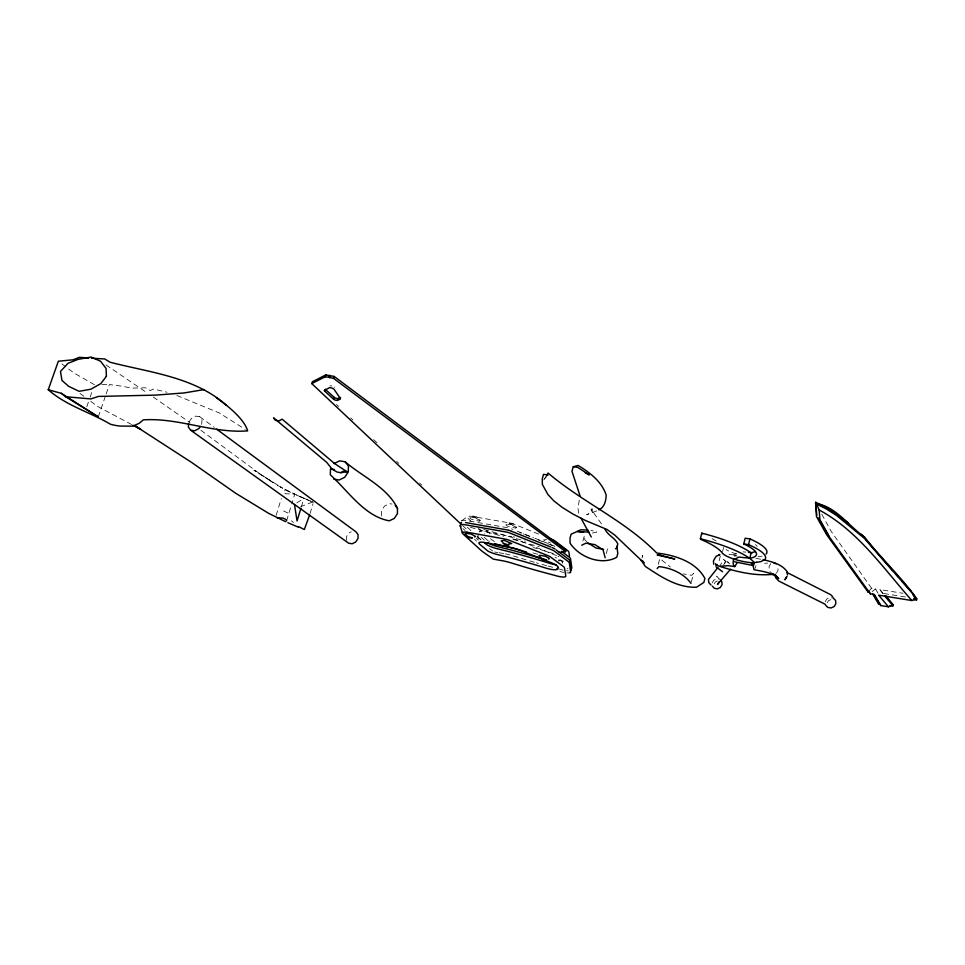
<?xml version="1.0" encoding="UTF-8"?>
<svg xmlns="http://www.w3.org/2000/svg" width="965" height="965" viewBox="0 0 965 965"><rect width="100%" height="100%" fill="white"/><g stroke="black" fill="none" stroke-linecap="round" stroke-linejoin="round"><path stroke-width="0.72" stroke-dasharray="4.83 3.62" d="M381.344 516.058L381.428 510.762L384.565 506.022L389.534 503.646L392.007 504.08M346.471 540.328L346.592 536.444L348.872 532.957L351.26 531.787M201.661 424.407L201.999 419.859L199.731 416.687L195.726 416.096L191.528 418.303L188.718 422.453M720.324 555.973L718.78 562.33M562.499 563.246L562.607 562.583A14.415 3.329 16 0 0 555.164 557.384M563.09 561.16L562.1 562.752M579.265 500.184L577.951 508.205L578.891 514.345M722.568 551.606L723.569 547.469M691.362 581.955L693.558 573.427L691.676 575.321L683.353 573.849M658.287 564.284L659.807 558.542L670.385 566.998M642.039 557.963L642.762 555.273L642.183 556.226M606.285 553.596L607.805 548.108L605.827 549.013M582.884 541.039L584.44 535.479L584.838 539.845L586.841 541.799M310.055 513.525L313.022 503.658M478.423 534.321L477.808 536.407L478.435 540.376M301.345 506.794L303.915 498.302L285.7 489.918L284.554 490.377L283.517 492.162L285.905 493.778L294.735 494.152L291.756 503.935M286.641 520.702L291.321 505.334M276.147 515.37L281.31 498.543M755.004 568.494L755.969 565.599M98.297 416.892L105.704 395.288M106.174 393.949L109.395 384.54L123.411 386.386A19.795 4.535 18.8 0 0 134.412 388.063L145.631 387.809L150.154 390.511L153.604 389.052L167.041 392.26M86.802 406.784L89.202 399.86M90.155 397.11L92.531 390.222M776.439 573.198L778.031 570.315L777.923 566.72M770.697 563.693L769.093 566.576L769.189 570.182L770.372 572.136M719.89 565.888L721.699 563.017M825.123 601.822L826.824 598.927L829.936 597.48L833.253 598.035M827.295 602.691L828.452 600.712L830.575 599.723L832.843 600.109M714.245 583.837L715.379 581.943L717.369 580.99M712.074 582.993L713.738 580.218L716.657 578.819L718.72 579.157M723.509 565.104L725.294 562.269L724.691 563.331L724.365 559.977L725.704 561.534L723.605 559.314L729.721 563.813M544.381 478.809L545.852 476.493M470.377 517.349L469.798 518.024L471.185 519.182L479.533 521.257L480.136 520.593L478.495 517.928L476.131 516.589L473.019 516.106L470.377 517.349L478.495 517.928M473.019 516.106L475.057 517.807M543.645 479.967L548.036 475.082M868.693 591.485L871.588 588.276L875.508 588.903L878.427 593.897M480.956 530.002L479.159 531.92A10.736 2.521 16.6 0 1 485.829 531.703L511.8 536.564M875.508 588.903L872.119 591.629M506.601 524.248L505.925 524.912L507.264 526.07L515.732 528.169L516.42 527.517L514.743 524.815L512.415 523.476L509.231 522.982L506.601 524.248L514.743 524.815M509.231 522.982L511.185 524.683M734.63 556.371L736.03 555.273L737.176 556.335M461.789 520.69L467.506 516.565M296.822 502.898L303.915 498.302L296.315 494.973L313.444 502.246M736.379 553.548L733.762 554.863L735.885 556.359M312.6 502.005L300.742 506.649M596.732 510.871L586.624 514.767L590.857 512.644L592.028 508.459L593.379 512.873L591.038 509.098L602.208 524.936M592.389 533.066L596.937 532.005L590.821 530.268M561.992 560.846L561.111 560.93M758.032 556.745L762.109 556.105M764.618 563.331L767.537 563.102M101.916 384.625L109.395 384.54M546.697 539.495L543.488 540.002L550.713 543.102M558.228 560.822L558.868 560.87A8.818 2.051 16 0 0 559.507 560.93M743.002 551.835L745.716 552.113M728.961 554.284L736.03 555.273M883.023 593.789L879.899 589.603L902.963 593.282M494.611 552.028L497.723 552.523M499.002 552.728L501.559 553.138A21.821 4.873 16.4 0 1 504.321 553.633M883.892 593.523L908.174 597.419M760.685 559.181L755.716 558.337L756.512 562.113M558.433 559.941L562.667 561.075A9.433 2.207 15.9 0 0 564.73 561.473M547.987 566.033L557.686 568.638M559.073 569.012L563.222 570.134M559.881 571.425L562.643 572.161A10.096 2.28 15.9 0 0 563.765 572.402M483.791 529.435L525.346 541.184M470.425 527.3L503.392 536.624M513.428 539.459L539.23 546.757M294.735 494.152L293.372 493.453M519.809 532.68L520.545 532.897A11.64 2.798 16.3 0 1 521.269 533.126M176.885 395.517L219.296 412.936L245.219 429.341M310.706 501.161L306.581 499.532L311.393 501.51M511.51 528.868L512.958 529.447M517.083 531.112L533.585 537.722M534.96 538.277L552.824 545.454A6.876 1.641 16 0 1 554.911 546.443M538.639 534.079L513.911 524.116A5.054 1.242 16.4 0 0 510.111 523.018L470.848 516.227A9.626 2.34 16.8 0 0 467.82 518.205L470.92 521.136M525.418 534.694L530.895 536.902M538.301 539.893L542.547 541.606M547.806 543.729L554.38 546.395M475.914 518.217L480.136 520.593M512.27 525.141L516.42 527.517M283.541 510.955L288.595 513.344M286.255 490.196L291.442 492.801L277.305 485.238L282.649 488.23L253.892 470.196L273.071 482.56L257.715 472.259L199.707 429.401M131.614 424.504L97.935 406.603L89.564 400.463M94.437 384.721L73.943 372.973L60.735 363.045M270.067 480.606L273.071 482.56M105.957 364.891L147.307 393.032M153.314 397.085L189.924 422.574M487.82 540.484L483.079 536.407M489.46 548.723L492.729 551.015M494.382 541.558L489.665 538.193A74.136 17.78 16 0 1 489.195 537.843M80.011 393.443L84.787 396.953M199.731 416.687L214.266 427.399M291.478 520.774L293.444 522.511M480.968 539.761L478.592 537.638A10.748 2.497 16.6 0 1 478.664 535.623M481.173 537.324L484.201 540.026M486.457 530.605L490.57 534.357M462.971 528.579L465.07 530.509M474.551 539.23L476.65 541.172M462.561 525.503L467.808 530.364M476.215 538.144L478.314 540.086M467.386 527.312L471.583 531.208M476.831 536.094L480.353 539.363A79.468 18.745 16 0 0 481.535 540.412M336.471 404.492L338.655 406.555M350.693 417.929L352.876 419.992M373.672 439.63L376.953 442.73M396.639 461.33L398.834 463.405M419.618 483.043L421.814 485.106M478.145 527.964L484.334 533.826M719.745 579.326L716.621 576.153L718.865 578.566M727.658 561.606L728.454 562.462M879.899 589.603L883.433 593.873M871.588 588.276L831.215 531.462L821.372 513.476M755.499 544.549A41.085 9.915 13.5 0 1 757.151 546.467M712.158 538.639A60.723 14.33 14.1 0 1 716.09 540.967M736.488 554.006A20.084 4.765 13.3 0 1 726.054 549.604M537.601 554.272A174.882 45.584 16.1 0 1 531.896 552.619M553.367 553.452A10.989 2.606 16 0 1 550.448 552.68A162.675 34.39 16.2 0 0 533.211 547.481M523.38 533.874A11.64 2.798 16.3 0 1 524.055 534.14M461.427 521.257A10.313 2.461 16.8 0 1 465.335 520.34L507.421 527.698A5.428 1.315 16.4 0 1 510.183 528.386M567.987 568.771A10.084 2.316 15.9 0 1 567.034 568.674M489.46 541.401A11.628 2.702 16.5 0 1 488.592 540.943M513.211 536.83A12.473 2.955 16.3 0 1 514.731 537.143M505.274 553.826A21.821 4.873 16.4 0 1 513.175 555.876L522.21 558.639A188.79 48.443 16.1 0 0 526.263 559.869M546.6 565.659A188.79 48.443 16.1 0 1 540.484 563.982M538.446 563.415A188.79 48.443 16.1 0 1 536.407 562.836M534.381 562.245A188.79 48.443 16.1 0 1 528.289 560.472M568.288 570.858A10.096 2.304 15.9 0 1 566.455 570.701M512.584 538.952A12.485 2.943 16.3 0 1 517.264 540.074L518.048 540.316A12.485 2.943 16.3 0 1 521.824 541.642L555.768 555.273A14.403 3.353 16 0 1 556.889 555.744M557.951 556.226A14.403 3.353 16 0 1 558.94 556.708M568.506 572.896A10.096 2.28 15.9 0 1 566.841 572.848M329.921 385.928A2.678 0.796 19 0 1 331.9 386.036M334.264 387.062A2.678 0.796 19 0 1 334.553 387.291"/><path stroke-width="1.45" d="M334.059 463.586L339.644 460.848L345.132 461.765C362.454 476.77 386.953 486.927 397.496 508.338L397.435 513.645L394.299 518.422L389.293 520.811C364.432 516.396 348.039 490.751 330.307 474.828L330.5 468.918M188.621 423.587L188.356 426.988L190.612 430.185L348.57 543.138L352.092 543.79L355.687 542.028L357.967 538.53L358.075 534.634L355.964 531.836L216.679 429.184M733.509 559.218L733.111 562.728L733.581 565.55L734.727 566.6L737.236 562.643M753.725 562.39L753.183 565.912L753.979 569.676C762.447 571.413 772.302 572.39 778.731 578.674L774.799 574.549L776.934 576.781M885.749 595.767L893.18 604.741L892.951 605.839L890.068 605.767M872.613 593.97L878.524 603.873L878.765 602.787L874.326 595.345M848.428 522.97L826.498 507.614L815.702 502.246L816.474 516.528L826.547 534.562L868.114 592.136L868.355 591.026L870.358 593.825L874.266 594.464L880.888 605.598L888.439 606.804L893.18 604.741M734.594 561.799L753.46 565.611L754.111 562.885M753.46 565.611L751.216 563.09L760.806 561.654L764.75 559.616A48.238 11.423 13.6 0 0 748.587 544.658L749.95 538.928L745.161 538.217L743.798 543.934A41.133 9.771 13.6 0 1 749.829 558.204L738.985 557.082L733.762 559.664M749.829 558.204L751.132 552.656A41.085 9.915 13.5 0 0 755.33 551.51M700.385 538.772A61.362 14.125 13.8 0 1 754.341 562.824A20.108 4.692 13.4 0 1 722.242 552.981A60.783 14.113 14.1 0 0 701.073 539.495L700.385 538.772L701.76 533.163A61.302 14.342 13.8 0 1 751.771 553.452M559.302 552.426L565.599 551.654L566.033 550.11L334.18 376.447L325.784 374.915L312.407 381.742L311.767 383.6L460.727 523.838M598.77 509.834C604.548 507.445 605.984 500.726 606.189 495.093C601.846 481.547 589.772 472.585 578.156 465.444L573.258 466.734L571.968 471.246L580.001 495.733M309.632 514.936L304.313 529.544L298.535 526.564M300.911 508.205L297.051 520.943L294.458 504.43M337.412 400.33L339.982 399.305A5.054 1.46 18.9 0 0 340.235 398.34L334.119 389.378A2.69 0.784 19 0 0 331.791 388.051A2.69 0.784 19 0 0 329.294 387.797L324.53 390.198A3.595 1.049 19 0 0 324.71 391.175L333.528 399.16A2.28 0.651 18.8 0 0 335.506 400.149A2.28 0.651 18.8 0 0 337.412 400.33L338.015 398.497L340.597 397.471M565.599 551.654L333.528 378.352L334.18 376.447M333.528 399.16L334.143 397.339L325.338 389.329L324.71 391.175M311.767 383.6L325.145 376.808L325.784 374.915M333.528 378.352L328.993 377.243L329.644 375.337M329.765 377.81L330.416 375.916M91.554 358.232L104.727 358.956L110.131 362.249C149.84 372.526 194.641 376.941 226.546 405.384A216.944 47.032 19.2 0 1 247.643 430.885C212.167 433.575 178.465 417.459 143.266 419.884L139.141 423.333L132.712 426.156L121.53 426.084A19.927 4.065 18.4 0 1 110.505 424.262C90.107 412.139 66.476 405.879 48.25 389.739L58.334 361.236L73.05 359.8L79.504 357.315L88.877 358.027M719.178 581.75L717.429 584.5L730.541 569.266M546.588 475.335L548.06 473.031C582.522 502.319 624.825 520.473 656.755 553.017C674.631 555.104 695.813 561.534 704.896 578.433L703.871 582.426L696.501 587.239C677.128 587.89 660.723 576.575 645.332 566.467L641.11 560.243M200.25 426.494L198.838 428.593L194.616 430.8L190.612 430.185M717.864 567.577L708.467 579.41L708.768 582.595L711 585.019M657.153 568.59L658.854 566.624C670.832 567.794 683.871 573.439 691 583.379M868.114 592.136L868.693 591.485M474.78 537.047L475.371 536.407L471.125 534.079L465.576 533.175L465.009 533.814L466.409 534.948M878.524 603.873L879.115 603.246M615.525 548.832L616.744 547.818L617.829 543.886C614.789 537.469 607.455 535.382 604.79 528.591M548.639 559.085L549.399 558.506L545.37 556.238L539.664 555.285L538.928 555.876L540.183 556.962M340.717 472.693L346.966 471.716L334.746 463.67L282.142 419.184L279.042 420.873L275.254 420.282L273.602 417.845L326.64 462.295L332.165 469.183L337.159 472.078L340.717 472.693L343.6 471.161M581.714 545.201L585.876 543.186L594.983 544.658L603.016 549.736L605.164 557.722M718.635 554.959L719.83 554.441M715.668 563.669L716.151 565.213L717.345 564.718M719.432 555.056L716.271 556.166L714.474 558.988L713.449 560.942L713.762 564.284M888.439 606.804L878.669 595.176L911.841 600.532L916.75 598.795C901.286 576.961 881.081 558.325 864.58 537.059C848.85 526.335 835.449 505.756 815.401 503.513L826.197 508.881L836.353 515.31L864.302 538.289L914.132 595.333L916.509 599.928L913.65 599.458M720.336 566.226L728.273 565.671L734.727 566.6M204.315 389.546L184.231 392.924L155.594 395.119L98.358 396.434L90.915 398.919L65.704 396.748L61.29 393.31L48.25 389.739M277.148 517.831L282.854 518.036L286.123 519.568L286.641 520.702L285.495 521.631L268.644 513.344L235.762 493.308L191.565 462.404L135.631 426.192M508.615 544.031L511.727 543.524L504.285 540.376L501.197 540.895L502.548 542.016M588.011 530.123L580.966 529.761L571.111 534.2L570.013 538.096L570.086 543.174C579.302 557.251 601.376 565.876 616.768 557.263L617.829 553.415L616.804 546.323M589.084 532.125L577.613 531.522L583.523 532.137M603.632 549.399L595.996 548.024L587.842 542.788M748.43 552.378L751.132 552.656M325.145 376.808L328.993 377.243M465.504 522.548L506.794 529.845A5.428 1.303 16.4 0 1 508.145 530.147M573.258 466.734L577.661 467.325L589.277 474.901L585.273 472.862M556.371 564.851L555.683 564.754A11.773 2.714 16 0 1 549.555 563.319A173.061 35.259 16.2 0 0 498.724 549.085L497.409 548.771A11.64 2.678 16.5 0 1 491.342 546.878L490.244 546.431A11.64 2.678 16.5 0 1 487.373 545.044L484.454 542.861M743.798 543.934L748.587 544.658M913.891 598.336L916.75 598.795L916.509 599.928L913.059 594.886M344.722 471.342L346.966 471.716M548.036 475.082L543.56 474.334L542.258 478.809L542.354 484.394L547.927 494.502L553.813 500.847L562.257 507.433L572.993 514.08L585.622 520.569L607.226 529.592L614.982 535.261L644.101 563.053L642.485 560.544M333.588 479.086L339.089 480.027L344.71 477.301L348.281 471.921L348.437 465.986L345.132 461.765M332.165 469.183L334.433 469.581M498.616 544.67L499.942 544.996A172.94 35.669 16.2 0 1 523.018 551.015M763.17 559.616C771.795 561.871 781.602 563.922 787.102 571.618L787.476 575.019M716.151 565.213C734.618 571.28 754.148 576.431 773.737 574.271L770.963 573.126M511.414 531.232L550.846 547.034M549.64 538.506L552.39 539.616A6.405 1.556 16 0 1 555.032 541.003L567.782 550.726A12.424 2.967 16 0 1 568.928 552.197L569.495 556.166M773.399 562.631L776.162 563.789M287.872 522.716L298.233 527.131M550.002 538.627L552.245 539.918M816.764 515.286L815.702 502.246L819.176 510.015C857.969 530.762 883.445 568.409 911.841 600.532M825.244 604.307L778.779 581.039L775.655 577.673L775.293 574.284M786.982 572.462L830.636 594.657L832.795 596.84M132.905 425.191L140.673 429.329L135.667 426.156M487.602 542.764L487.976 542.993A11.628 2.69 16.5 0 0 490.847 544.381L491.957 544.827A11.628 2.69 16.5 0 0 498.012 546.721L499.339 547.034A173 35.464 16.2 0 1 544.405 559.483M65.704 396.748L98.297 416.892L61.29 393.31M556.226 549.954L568.711 559.35A13.317 3.1 15.9 0 1 569.941 560.906L571.232 569.845A10.096 2.304 15.9 0 1 570.737 570.556M561.546 551.377L569.314 557.239A13.305 3.124 15.9 0 1 570.532 558.807L571.811 567.794A10.084 2.316 15.9 0 1 570.882 568.662M216.389 397.677L226.546 405.384M833.253 598.035L835.533 600.375L835.895 603.607L834.182 606.515L831.07 607.962L827.741 607.395L825.473 605.055M722.568 571.738L715.97 566.793M701.76 533.163L702.436 533.898M720.433 580.062L721.808 581.557L722.049 584.657L720.385 587.444L717.453 588.843L714.365 588.324L712.315 586.093M902.263 581.425L911.25 591.424M892.613 570.568L876.22 551.739M896.413 574.863L898.319 577.022M861.383 534.272L864.145 537.541M865.991 539.712L874.278 549.483M886.087 597.07L888.741 600.266M884.579 595.755L892.951 605.839L892.396 605.091M395.228 505.479L397.496 508.338M878.765 602.787L880.888 605.598M828.549 535.756L818.199 517.867M870.358 593.825L829.803 537.529L819.912 519.725L819.176 510.015M580.966 518.133L591.292 537.023M460.221 525.816L462.44 533.223M570.062 560.134L570.146 560.749A9.433 2.207 15.9 0 1 569.977 561.244M749.95 538.928A48.202 11.592 13.5 0 1 766.065 554.031M497.385 544.356A11.628 2.702 16.5 0 1 494.924 543.621M524.176 551.341A172.94 35.669 16.2 0 1 526.492 551.992M552.221 547.589A6.876 1.641 16 0 1 555.056 549.061M508.495 530.231A5.428 1.303 16.4 0 1 510.871 531.015M460.788 523.356A10.326 2.449 16.8 0 1 461.56 522.608M460.86 526.637A10.326 2.437 16.8 0 1 464.044 524.574L506.155 532.005A5.428 1.303 16.4 0 1 510.244 533.175L551.606 549.724A6.876 1.628 16 0 1 554.441 551.196L568.12 561.449A13.317 3.088 16 0 1 569.35 563.005L570.653 571.895A10.096 2.28 15.9 0 1 569.169 572.848M338.015 398.497A2.28 0.663 18.9 0 1 336.122 398.316A2.28 0.663 18.9 0 1 334.143 397.339M558.192 567.504L557.83 569.217L555.744 569.784A8.263 1.87 16 0 1 553.645 569.712L551.763 569.483A11.013 2.497 16 0 1 546.033 568.132A163.109 32.894 16.3 0 0 498.435 554.791L497.204 554.489A10.892 2.461 16.5 0 1 491.523 552.716L490.485 552.306A10.892 2.461 16.5 0 1 487.795 551.015L479.593 544.163A10.048 2.292 16.6 0 1 485.202 542.583L510.799 547.469A11.677 2.678 16.4 0 1 515.177 548.53L515.913 548.747A11.677 2.678 16.4 0 1 519.435 549.99L551.208 562.679A13.486 3.064 16.1 0 1 558.192 567.504M786.752 576.6L785.027 579.663L786.752 576.6M106.391 376.302L100.843 383.6L90.867 389.209L79.106 391.308L68.684 386.35L61.953 380.439L60.493 371.429L67.972 363.335L78.141 359.342L91.048 357.038L100.553 361.236L106.066 368.449L106.391 376.302M466.964 536.142L469.014 537.794L472.464 537.963L466.964 536.142M503.248 543.259L505.226 544.911L508.784 545.092L503.248 543.259M541.027 558.24L542.873 559.833L546.492 560.05L541.027 558.24M659.819 555.08L657.153 555.008L674.8 559.037L659.819 555.08M467.036 532.222L466.035 532.101A9.65 2.232 16.8 0 0 463.043 533.971L480.088 549.507A74.365 17.02 16 0 0 485.118 553.452L493.368 559.145L500.533 560.4A20.482 4.475 16.4 0 1 511.426 562.981L519.906 565.574A175.461 43.666 16.1 0 0 542.764 572.161L558.349 576.358A9.457 2.111 15.9 0 0 565.816 576.141L564.489 567.915A12.461 2.835 16 0 0 563.331 566.479L550.472 556.974A6.429 1.496 16.1 0 0 547.818 555.611L509.17 540.231A5.066 1.194 16.4 0 0 505.358 539.133L467.036 532.222"/></g></svg>
